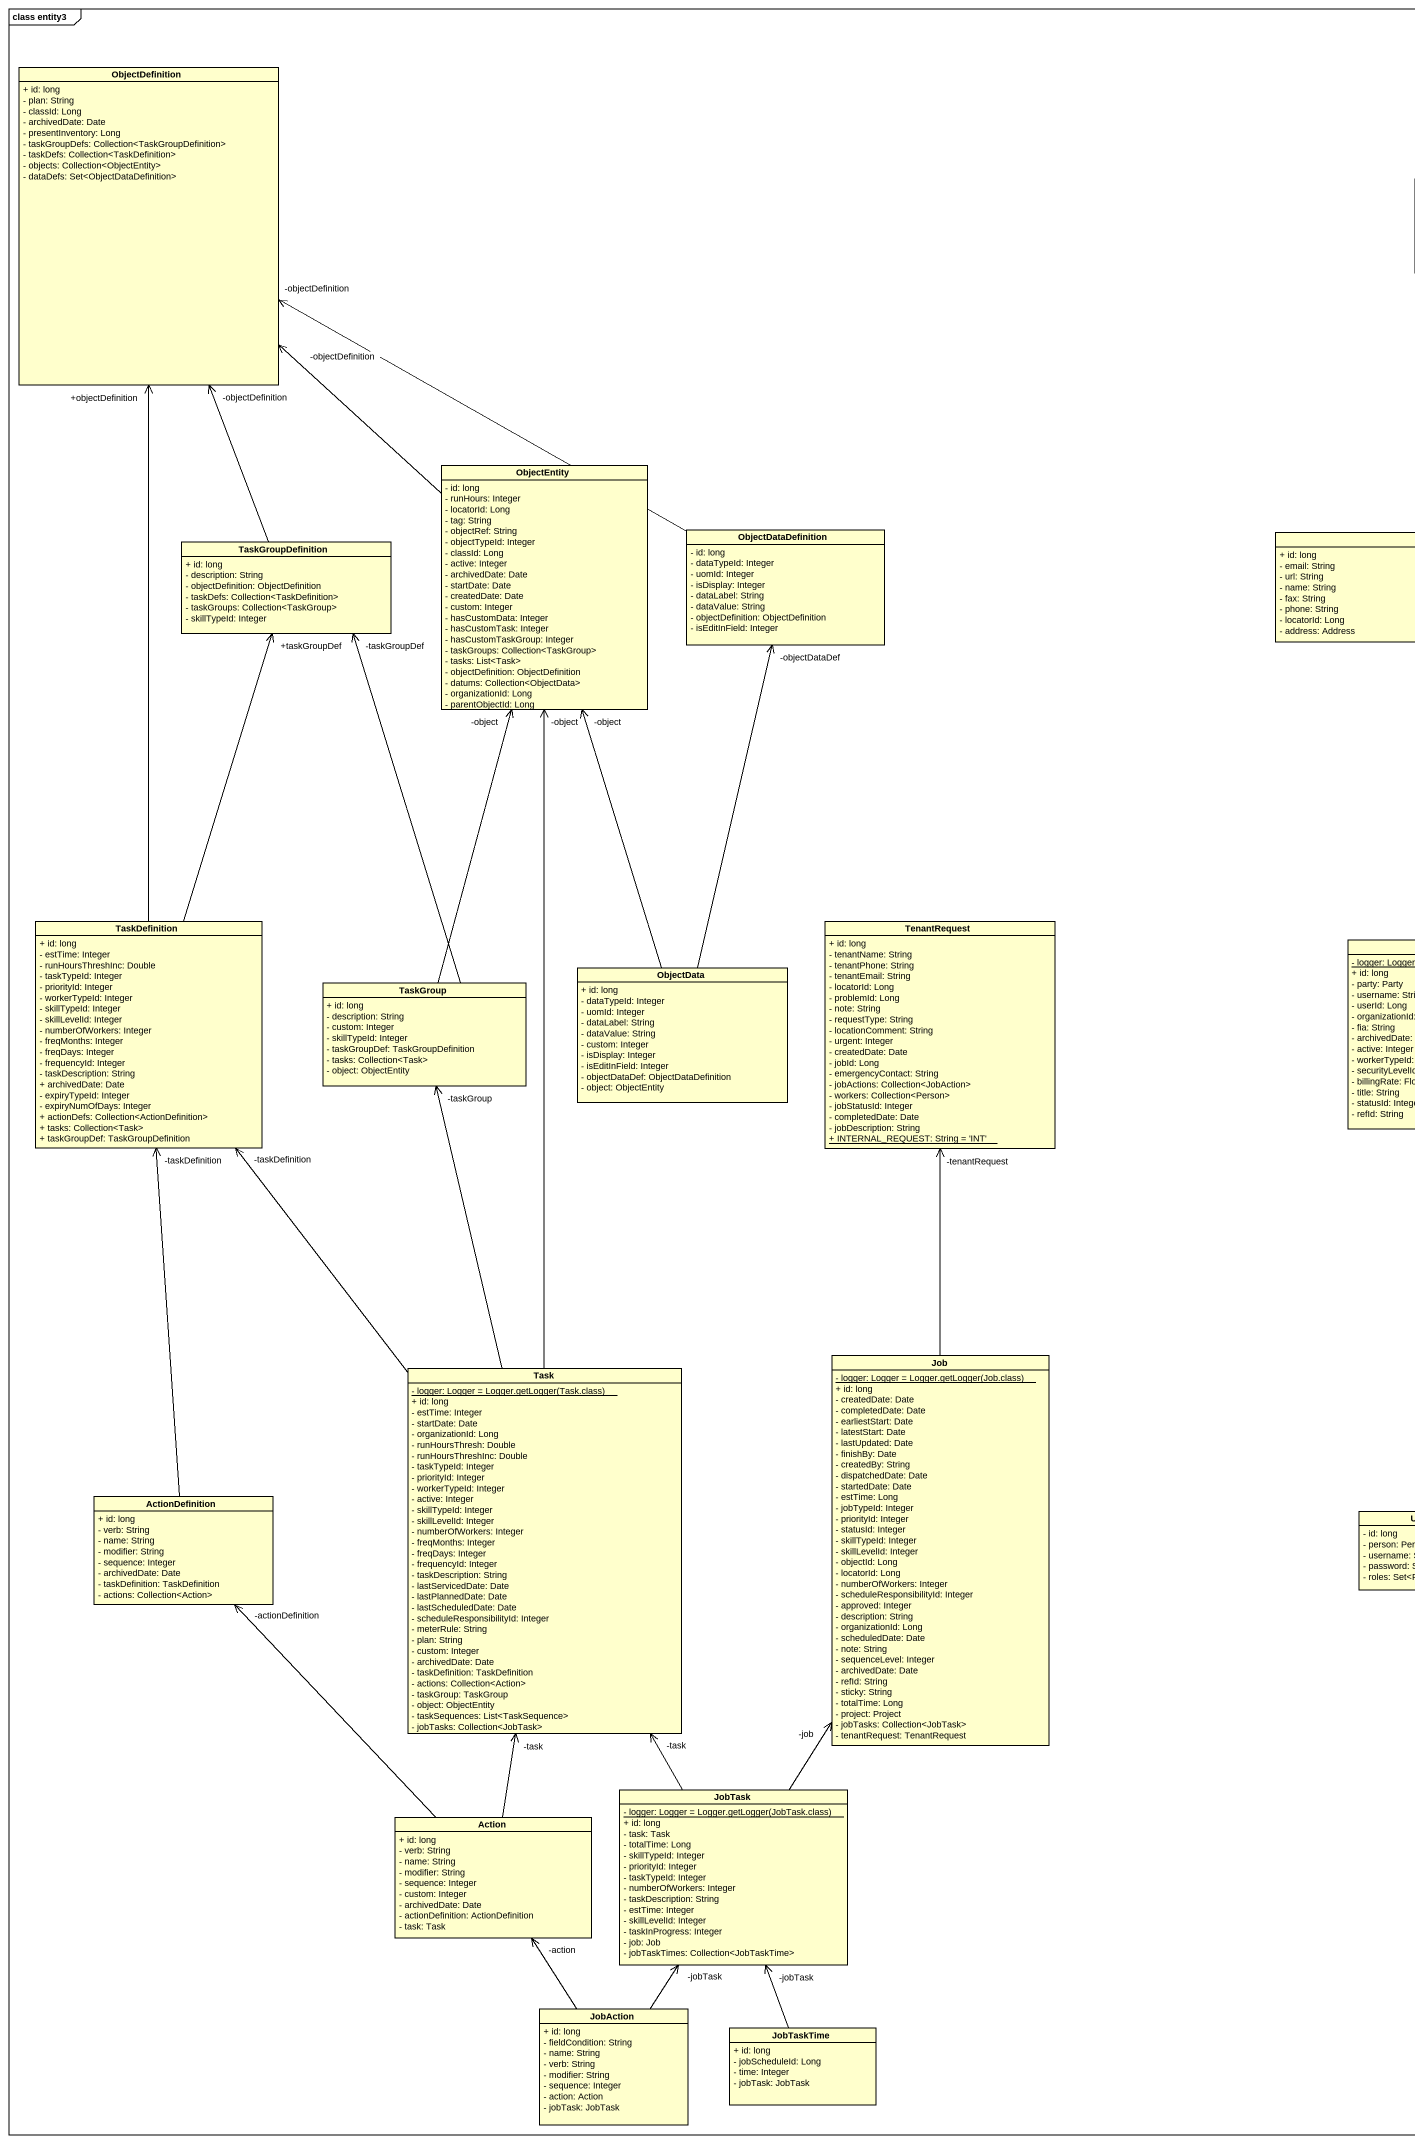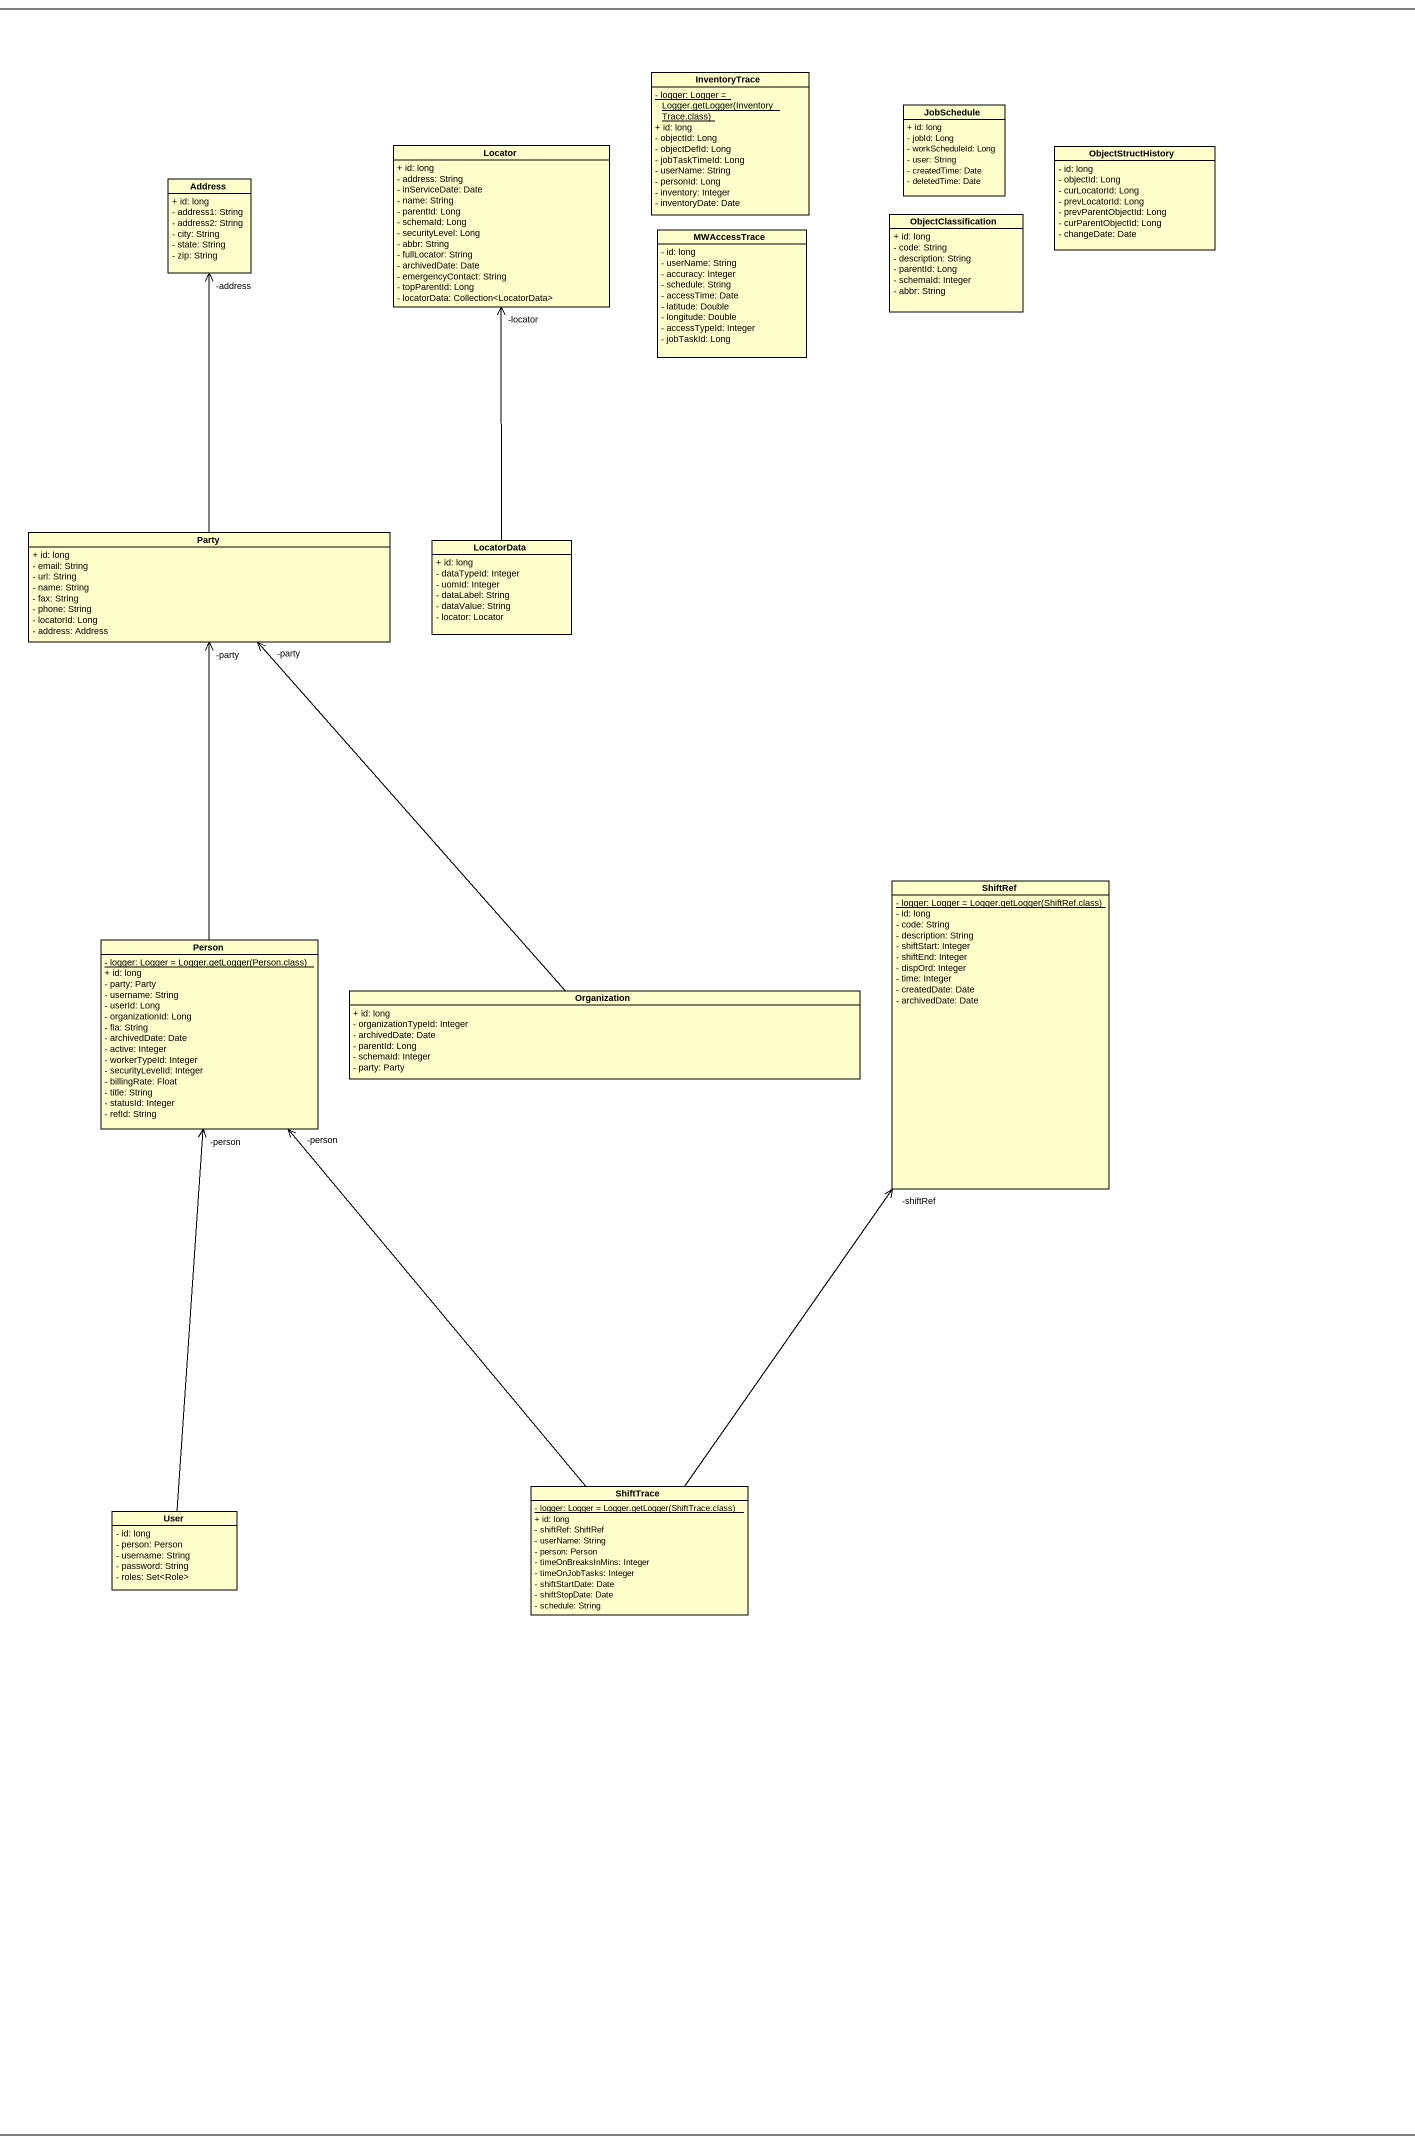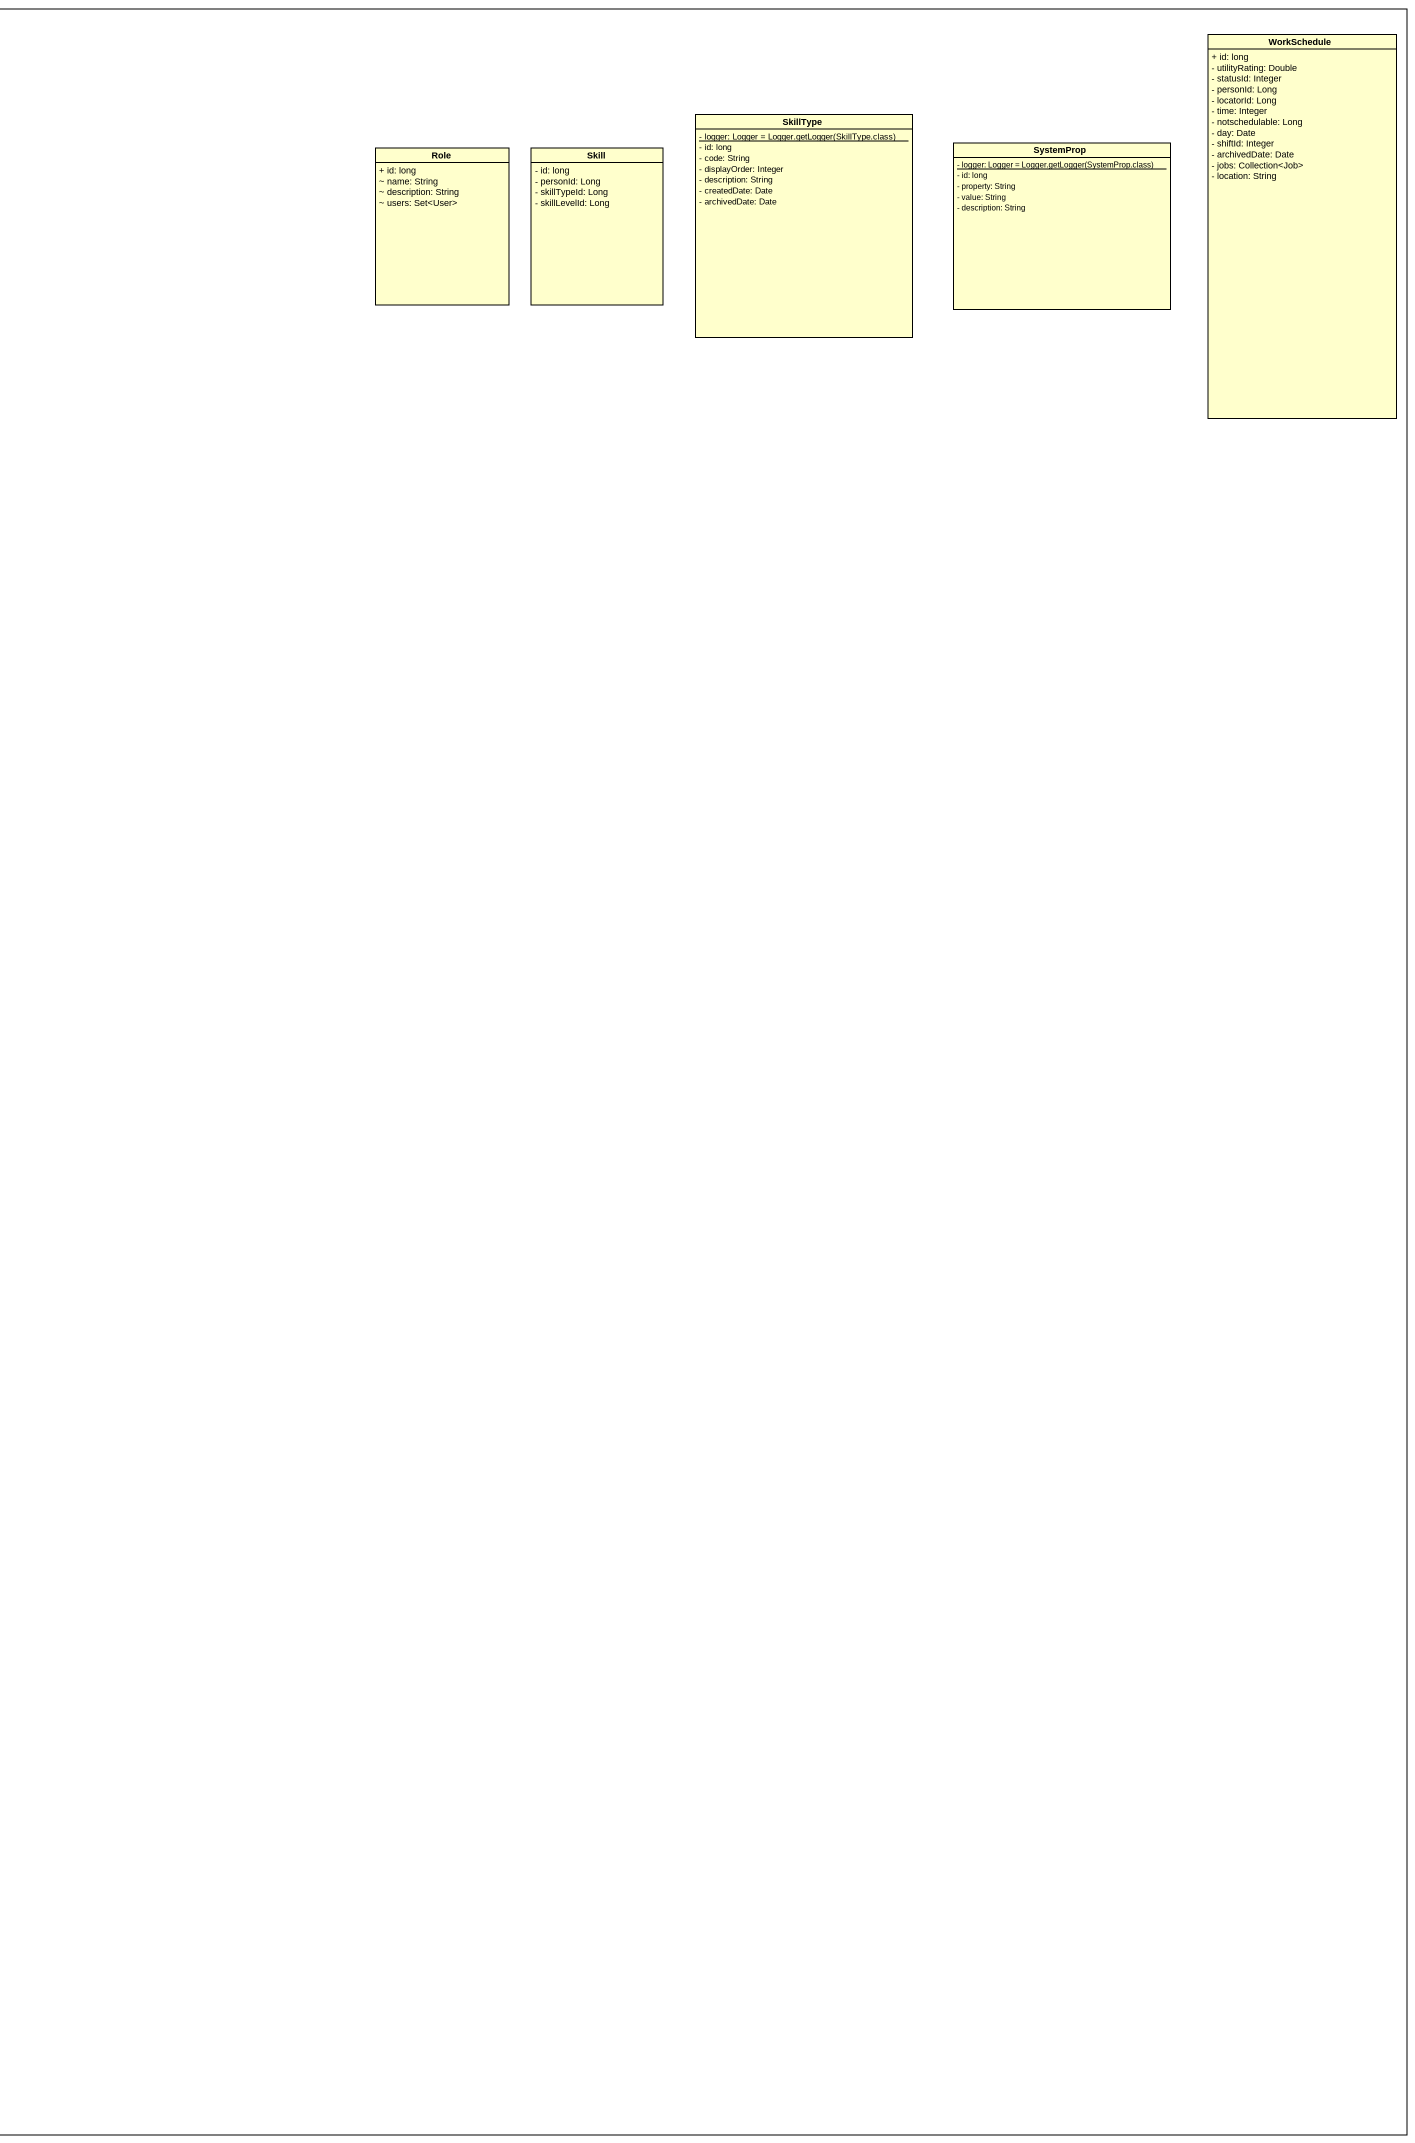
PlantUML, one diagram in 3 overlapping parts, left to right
@startuml
mainframe class entity3
hide circle
hide empty members
skinparam classAttributeIconSize 0
class WorkSchedule {
  + id: long
  - utilityRating: Double
  - statusId: Integer
  - personId: Long
  - locatorId: Long
  - time: Integer
  - notschedulable: Long
  - day: Date
  - shiftId: Integer
  - archivedDate: Date
  - jobs: Collection<Job>
  - location: String
}
class ObjectDefinition {
  + id: long
  - plan: String
  - classId: Long
  - archivedDate: Date
  - presentInventory: Long
  - taskGroupDefs: Collection<TaskGroupDefinition>
  - taskDefs: Collection<TaskDefinition>
  - objects: Collection<ObjectEntity>
  - dataDefs: Set<ObjectDataDefinition>
}
class InventoryTrace {
  {static} {field} - logger: Logger = Logger.getLogger(InventoryTrace.class)
  + id: long
  - objectId: Long
  - objectDefId: Long
  - jobTaskTimeId: Long
  - userName: String
  - personId: Long
  - inventory: Integer
  - inventoryDate: Date
}
class JobSchedule {
  + id: long
  - jobId: Long
  - workScheduleId: Long
  - user: String
  - createdTime: Date
  - deletedTime: Date
}
class SkillType {
  {static} {field} - logger: Logger = Logger.getLogger(SkillType.class)
  - id: long
  - code: String
  - displayOrder: Integer
  - description: String
  - createdDate: Date
  - archivedDate: Date
}
class Locator {
  + id: long
  - address: String
  - inServiceDate: Date
  - name: String
  - parentId: Long
  - schemaId: Long
  - securityLevel: Long
  - abbr: String
  - fullLocator: String
  - archivedDate: Date
  - emergencyContact: String
  - topParentId: Long
  - locatorData: Collection<LocatorData>
}
class ObjectStructHistory {
  - id: long
  - objectId: Long
  - curLocatorId: Long
  - prevLocatorId: Long
  - prevParentObjectId: Long
  - curParentObjectId: Long
  - changeDate: Date
}
class Role {
  + id: long
  ~ name: String
  ~ description: String
  ~ users: Set<User>
}
class Skill {
  - id: long
  - personId: Long
  - skillTypeId: Long
  - skillLevelId: Long
}
class SystemProp {
  {static} {field} - logger: Logger = Logger.getLogger(SystemProp.class)
  - id: long
  - property: String
  - value: String
  - description: String
}
class Address {
  + id: long
  - address1: String
  - address2: String
  - city: String
  - state: String
  - zip: String
}
class ObjectClassification {
  + id: long
  - code: String
  - description: String
  - parentId: Long
  - schemaId: Integer
  - abbr: String
}
class MWAccessTrace {
  - id: long
  - userName: String
  - accuracy: Integer
  - schedule: String
  - accessTime: Date
  - latitude: Double
  - longitude: Double
  - accessTypeId: Integer
  - jobTaskId: Long
}
class ObjectEntity {
  - id: long
  - runHours: Integer
  - locatorId: Long
  - tag: String
  - objectRef: String
  - objectTypeId: Integer
  - classId: Long
  - active: Integer
  - archivedDate: Date
  - startDate: Date
  - createdDate: Date
  - custom: Integer
  - hasCustomData: Integer
  - hasCustomTask: Integer
  - hasCustomTaskGroup: Integer
  - taskGroups: Collection<TaskGroup>
  - tasks: List<Task>
  - objectDefinition: ObjectDefinition
  - datums: Collection<ObjectData>
  - organizationId: Long
  - parentObjectId: Long
}
class TaskGroupDefinition {
  + id: long
  - description: String
  - objectDefinition: ObjectDefinition
  - taskDefs: Collection<TaskDefinition>
  - taskGroups: Collection<TaskGroup>
  - skillTypeId: Integer
}
class ObjectDataDefinition {
  - id: long
  - dataTypeId: Integer
  - uomId: Integer
  - isDisplay: Integer
  - dataLabel: String
  - dataValue: String
  - objectDefinition: ObjectDefinition
  - isEditInField: Integer
}
class Party {
  + id: long
  - email: String
  - url: String
  - name: String
  - fax: String
  - phone: String
  - locatorId: Long
  - address: Address
}
class LocatorData {
  + id: long
  - dataTypeId: Integer
  - uomId: Integer
  - dataLabel: String
  - dataValue: String
  - locator: Locator
}
class ShiftRef {
  {static} {field} - logger: Logger = Logger.getLogger(ShiftRef.class)
  - id: long
  - code: String
  - description: String
  - shiftStart: Integer
  - shiftEnd: Integer
  - dispOrd: Integer
  - time: Integer
  - createdDate: Date
  - archivedDate: Date
}
class TaskDefinition {
  + id: long
  - estTime: Integer
  - runHoursThreshInc: Double
  - taskTypeId: Integer
  - priorityId: Integer
  - workerTypeId: Integer
  - skillTypeId: Integer
  - skillLevelId: Integer
  - numberOfWorkers: Integer
  - freqMonths: Integer
  - freqDays: Integer
  - frequencyId: Integer
  - taskDescription: String
  + archivedDate: Date
  - expiryTypeId: Integer
  - expiryNumOfDays: Integer
  + actionDefs: Collection<ActionDefinition>
  + tasks: Collection<Task>
  + taskGroupDef: TaskGroupDefinition
}
class TenantRequest {
  + id: long
  - tenantName: String
  - tenantPhone: String
  - tenantEmail: String
  - locatorId: Long
  - problemId: Long
  - note: String
  - requestType: String
  - locationComment: String
  - urgent: Integer
  - createdDate: Date
  - jobId: Long
  - emergencyContact: String
  - jobActions: Collection<JobAction>
  - workers: Collection<Person>
  - jobStatusId: Integer
  - completedDate: Date
  - jobDescription: String
  {static} + INTERNAL_REQUEST: String = 'INT'
}
class "Person" as Person_ {
  {static} {field} - logger: Logger = Logger.getLogger(Person.class)
  + id: long
  - party: Party
  - username: String
  - userId: Long
  - organizationId: Long
  - fia: String
  - archivedDate: Date
  - active: Integer
  - workerTypeId: Integer
  - securityLevelId: Integer
  - billingRate: Float
  - title: String
  - statusId: Integer
  - refId: String
}
class TaskGroup {
  + id: long
  - description: String
  - custom: Integer
  - skillTypeId: Integer
  - taskGroupDef: TaskGroupDefinition
  - tasks: Collection<Task>
  - object: ObjectEntity
}
class ObjectData {
  + id: long
  - dataTypeId: Integer
  - uomId: Integer
  - dataLabel: String
  - dataValue: String
  - custom: Integer
  - isDisplay: Integer
  - isEditInField: Integer
  - objectDataDef: ObjectDataDefinition
  - object: ObjectEntity
}
class Organization {
  + id: long
  - organizationTypeId: Integer
  - archivedDate: Date
  - parentId: Long
  - schemaId: Integer
  - party: Party
}
class Task {
  {static} {field} - logger: Logger = Logger.getLogger(Task.class)
  + id: long
  - estTime: Integer
  - startDate: Date
  - organizationId: Long
  - runHoursThresh: Double
  - runHoursThreshInc: Double
  - taskTypeId: Integer
  - priorityId: Integer
  - workerTypeId: Integer
  - active: Integer
  - skillTypeId: Integer
  - skillLevelId: Integer
  - numberOfWorkers: Integer
  - freqMonths: Integer
  - freqDays: Integer
  - frequencyId: Integer
  - taskDescription: String
  - lastServicedDate: Date
  - lastPlannedDate: Date
  - lastScheduledDate: Date
  - scheduleResponsibilityId: Integer
  - meterRule: String
  - plan: String
  - custom: Integer
  - archivedDate: Date
  - taskDefinition: TaskDefinition
  - actions: Collection<Action>
  - taskGroup: TaskGroup
  - object: ObjectEntity
  - taskSequences: List<TaskSequence>
  - jobTasks: Collection<JobTask>
}
class Job {
  {static} {field} - logger: Logger = Logger.getLogger(Job.class)
  + id: long
  - createdDate: Date
  - completedDate: Date
  - earliestStart: Date
  - latestStart: Date
  - lastUpdated: Date
  - finishBy: Date
  - createdBy: String
  - dispatchedDate: Date
  - startedDate: Date
  - estTime: Long
  - jobTypeId: Integer
  - priorityId: Integer
  - statusId: Integer
  - skillTypeId: Integer
  - skillLevelId: Integer
  - objectId: Long
  - locatorId: Long
  - numberOfWorkers: Integer
  - scheduleResponsibilityId: Integer
  - approved: Integer
  - description: String
  - organizationId: Long
  - scheduledDate: Date
  - note: String
  - sequenceLevel: Integer
  - archivedDate: Date
  - refId: String
  - sticky: String
  - totalTime: Long
  - project: Project
  - jobTasks: Collection<JobTask>
  - tenantRequest: TenantRequest
}
class ShiftTrace {
  {static} {field} - logger: Logger = Logger.getLogger(ShiftTrace.class)
  + id: long
  - shiftRef: ShiftRef
  - userName: String
  - person: Person
  - timeOnBreaksInMins: Integer
  - timeOnJobTasks: Integer
  - shiftStartDate: Date
  - shiftStopDate: Date
  - schedule: String
}
class ActionDefinition {
  + id: long
  - verb: String
  - name: String
  - modifier: String
  - sequence: Integer
  - archivedDate: Date
  - taskDefinition: TaskDefinition
  - actions: Collection<Action>
}
class User {
  - id: long
  - person: Person
  - username: String
  - password: String
  - roles: Set<Role>
}
class JobTask {
  {static} {field} - logger: Logger = Logger.getLogger(JobTask.class)
  + id: long
  - task: Task
  - totalTime: Long
  - skillTypeId: Integer
  - priorityId: Integer
  - taskTypeId: Integer
  - numberOfWorkers: Integer
  - taskDescription: String
  - estTime: Integer
  - skillLevelId: Integer
  - taskInProgress: Integer
  - job: Job
  - jobTaskTimes: Collection<JobTaskTime>
}
class "Action" as Action_ {
  + id: long
  - verb: String
  - name: String
  - modifier: String
  - sequence: Integer
  - custom: Integer
  - archivedDate: Date
  - actionDefinition: ActionDefinition
  - task: Task
}
class JobAction {
  + id: long
  - fieldCondition: String
  - name: String
  - verb: String
  - modifier: String
  - sequence: Integer
  - action: Action
  - jobTask: JobTask
}
class JobTaskTime {
  + id: long
  - jobScheduleId: Long
  - time: Integer
  - jobTask: JobTask
}
ObjectEntity -up-> "-objectDefinition" ObjectDefinition
TaskGroupDefinition -up-> "-objectDefinition" ObjectDefinition
ObjectDataDefinition -left-> "-objectDefinition" ObjectDefinition
Party -up-> "-address" Address
LocatorData -up-> "-locator" Locator
TaskDefinition -up-> "+objectDefinition" ObjectDefinition
TaskDefinition -up-> "+taskGroupDef" TaskGroupDefinition
Person_ -up-> "-party" Party
TaskGroup -up-> "-object" ObjectEntity
TaskGroup -up-> "-taskGroupDef" TaskGroupDefinition
ObjectData -up-> "-object" ObjectEntity
ObjectData -up-> "-objectDataDef" ObjectDataDefinition
Organization -up-> "-party" Party
Task -up-> "-object" ObjectEntity
Task -up-> "-taskDefinition" TaskDefinition
Task -up-> "-taskGroup" TaskGroup
Job -up-> "-tenantRequest" TenantRequest
ShiftTrace -up-> "-shiftRef" ShiftRef
ShiftTrace -up-> "-person" Person_
ActionDefinition -up-> "-taskDefinition" TaskDefinition
User -up-> "-person" Person_
JobTask -up-> "-task" Task
JobTask -up-> "-job" Job
Action_ -up-> "-task" Task
Action_ -up-> "-actionDefinition" ActionDefinition
JobAction -up-> "-jobTask" JobTask
JobAction -up-> "-action" Action_
JobTaskTime -up-> "-jobTask" JobTask
@enduml
